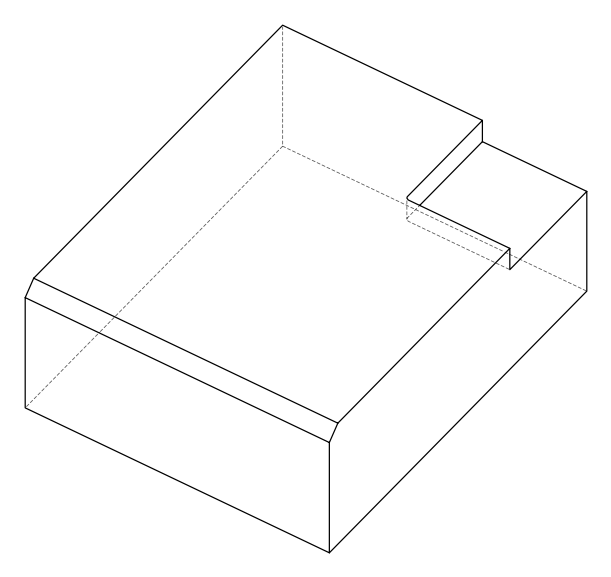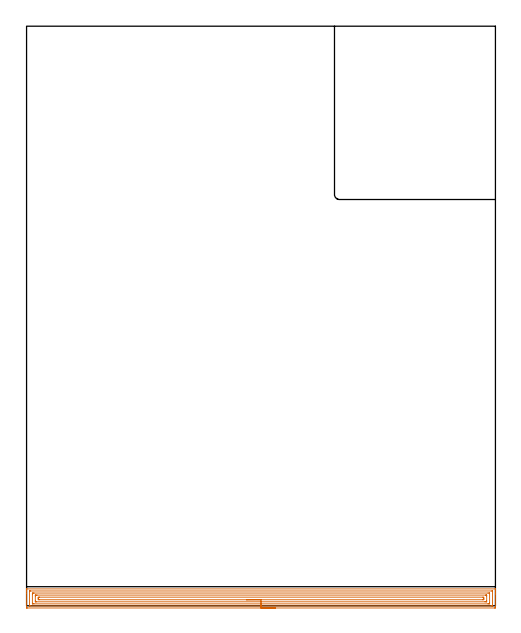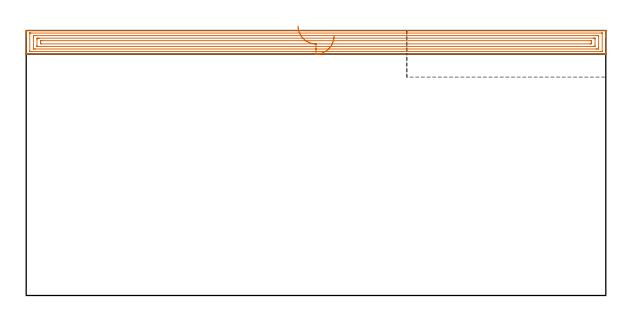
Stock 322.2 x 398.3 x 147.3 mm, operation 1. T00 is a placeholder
(PLAN: 2 operations, 1 tool changes, 139.6 min)
(1 AREA_MILL | FG_CHAMFER_SURFACE | UGT0205_001 | 13.15 min | 27637 mm3)
(2 MILL_CORNER_NOTCH_RECTANGULAR | CORNER_NOTCH_RECTANGULAR | NXT0201_008 | Follow Part, ap 1.5, ae 75% | 126.45 min | 341103 mm3)
(TOOL UGT0205_001 | Chamfer Mill 20 x 3 x 45 deg. | D20 FL50 Z2)
(TOOL NXT0201_008 | ENDMILL 6mm [2P460-0600-NA 1630] | D6 FL26 Z6)
(OP 1 AREA_MILL)
G17 G21 G94 G90
T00 M6
G54
G17 G0 G90 X171.1 Y-1.5 S1061 M3
G43 Z157.3 H0
Z144.2
G94 G1 X171.062 Z143.328 F250.
X170.948 Z142.463
X170.759 Z141.612
X170.497 Z140.78
X170.163 Z139.974
X169.76 Z139.2
X169.292 Z138.464
X168.76 Z137.772
X168.171 Z137.129
X167.528 Z136.54
X166.836 Z136.008
X166.1 Z135.54
X165.326 Z135.137
X164.52 Z134.803
X163.688 Z134.541
X162.836 Z134.352
X161.972 Z134.238
X161.1 Z134.2
X0.627
X0.139 Y-1.495 Z134.203
X0.01 Y-1.492 Z134.206
X0. Y-1.358 Z134.339
Y8.562 Z144.257
Y9.965 Z145.661
Y10.318 Z146.013
Y11.026 Z146.725
Y11.275 Z146.974
X0.003 Y11.44 Z147.132
X0.01 Y11.598 Z147.289
X0.18 Y11.6 Z147.3
X322.02
X322.19 Y11.598 Z147.289
X322.197 Y11.44 Z147.132
X322.2 Y11.275 Z146.974
Y11.026 Z146.725
Y10.318 Z146.013
Y9.086 Z144.783
Y8.562 Z144.257
Y7.946 Z143.642
Y-0.834 Z134.863
X322.197 Y-1.096 Z134.601
X322.19 Y-1.492 Z134.205
X321.98 Y-1.496 Z134.202
X321.573 Y-1.5 Z134.2
X161.1
Y-0.086 Z135.614
X2.415 Y-0.085 Z135.615
X2.278 Y-0.084 Z135.616
X2.054 Y-0.079 Z135.621
X2.009 Y-0.075 Z135.625
X2.005 Y-0.044 Z135.656
X2.003 Y-0.009 Z135.691
X2. Y0.189 Z135.889
X2.001 Y9.984 Z145.684
X2.002 Y10.092 Z145.792
X2.006 Y10.164 Z145.864
X2.01 Y10.18 Z145.88
X2.014 Y10.182 Z145.882
X2.036 Y10.184 Z145.884
X2.415 Y10.186 Z145.886
X2.55
X319.785 Y10.185 Z145.885
X319.922 Y10.184 Z145.884
X320.146 Y10.179 Z145.879
X320.191 Y10.175 Z145.875
X320.195 Y10.143 Z145.843
X320.197 Y10.109 Z145.809
X320.2 Y9.911 Z145.611
Y0.116 Z135.816
X320.198 Y0.007 Z135.707
X320.194 Y-0.065 Z135.635
X320.19 Y-0.08 Z135.62
X320.186 Y-0.082 Z135.618
X320.164 Y-0.084 Z135.616
X319.785 Y-0.086 Z135.614
X319.65
X161.1
Y1.328 Z137.028
X5.097 Y1.329 Z137.029
X4.413 Y1.332 Z137.032
X4.203 Y1.335 Z137.035
X4.01 Y1.345 Z137.045
X4.005 Y1.538 Z137.238
X4.001 Y1.736 Z137.436
X4. Y7.883 Z143.583
X4.005 Y8.562 Z144.262
X4.007 Y8.755 Z144.455
X4.203 Y8.764 Z144.464
X4.885 Y8.77 Z144.47
X5.097 Y8.771 Z144.471
X317.103
X317.787 Y8.768 Z144.468
X317.997 Y8.764 Z144.464
X318.19 Y8.755 Z144.455
X318.195 Y8.562 Z144.262
X318.199 Y8.364 Z144.064
X318.2 Y2.217 Z137.917
X318.195 Y1.538 Z137.238
X318.193 Y1.345 Z137.045
X317.997 Y1.336 Z137.036
X317.315 Y1.33 Z137.03
X317.103 Y1.329 Z137.029
X161.1 Y1.328 Z137.028
Y2.743 Z138.443
X6.885
X6.551 Y2.744 Z138.444
X6.147 Y2.748 Z138.448
X6.073 Y2.75 Z138.45
X6.01 Y2.759 Z138.459
X6.007 Y2.86 Z138.56
X6. Y3.285 Z138.985
Y6.797 Z142.497
X6.007 Y7.241 Z142.941
X6.01 Y7.343 Z143.043
X6.137 Y7.35 Z143.05
X6.328 Y7.354 Z143.054
X6.885 Y7.357 Z143.057
X7.218
X315.315
X315.649 Y7.356 Z143.056
X316.053 Y7.352 Z143.052
X316.127 Y7.35 Z143.05
X316.19 Y7.341 Z143.041
X316.193 Y7.24 Z142.94
X316.2 Y6.815 Z142.515
Y3.303 Z139.003
X316.193 Y2.859 Z138.559
X316.19 Y2.757 Z138.457
X316.063 Y2.75 Z138.45
X315.872 Y2.746 Z138.446
X315.315 Y2.743 Z138.443
X314.982
X161.1
Y4.157 Z139.857
X8.673
X8.01 Y4.172 Z139.872
X8.001 Y4.832 Z140.532
Y5.05 Z140.75
X8.004 Y5.707 Z141.407
X8.01 Y5.928 Z141.628
X8.658 Y5.943 Z141.643
X8.673
X313.527
X314.19 Y5.928 Z141.628
X314.199 Y5.268 Z140.968
Y5.05 Z140.75
X314.196 Y4.393 Z140.093
X314.19 Y4.172 Z139.872
X313.542 Y4.157 Z139.857
X313.527
X161.1
X160.228 Z139.895
X159.364 Z140.009
X158.512 Z140.198
X157.68 Z140.46
X156.874 Z140.794
X156.1 Z141.197
X155.364 Z141.665
X154.672 Z142.196
X154.029 Z142.786
X153.44 Z143.429
X152.908 Z144.121
X152.44 Z144.857
X152.037 Z145.631
X151.703 Z146.437
X151.441 Z147.269
X151.252 Z148.12
X151.138 Z148.985
X151.1 Z149.857
G0 Z157.3
M5
M2
